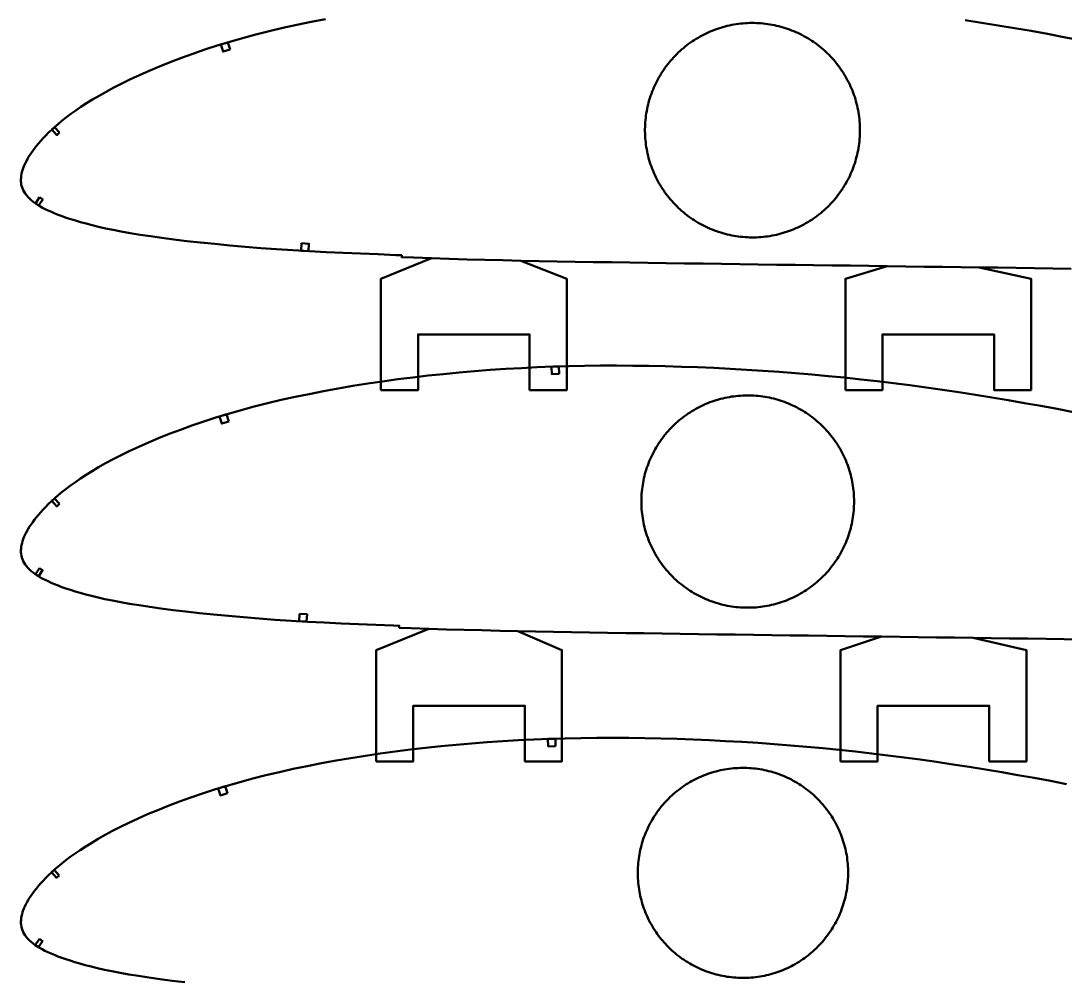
# Model space of a CAD drawing. Header units: metres. Extents: x -32 to 1074, y -15727 to -24.
# Drawn here: x -2 to 560, y -2958 to -2441 of the extents above; entities that cross this region are included whole.
import ezdxf

# ---------------------------------------------------------------- set-up
doc = ezdxf.new("R2010")
doc.units = ezdxf.units.M
doc.layers.add('Layer', color=7, linetype='Continuous', lineweight=50)

msp = doc.modelspace()

# ---------------------------------------------------------------- linework, layer by layer
at = {"layer": 'Layer', "color": 1}
for p, q in [((242.17, -2569.66), (242.17, -2570.16)), ((492.17, -2573.62), (492.17, -2574.12)), ((239.61, -2769.18), (239.61, -2769.68)), ((489.61, -2773.14), (489.61, -2773.64))]:
    msp.add_line(p, q, dxfattribs=at)
at = {"layer": 'Layer'}
for points in [[(162.34, -2440.18), (154.53, -2441.7), (146.86, -2443.28), (139.34, -2444.93), (131.98, -2446.67), (124.76, -2448.49), (117.69, -2450.4), (110.76, -2452.39), (103.99, -2454.46), (97.38, -2456.6), (90.95, -2458.8), (84.73, -2461.06), (78.71, -2463.35), (72.93, -2465.67), (67.41, -2467.99), (62.18, -2470.3), (57.25, -2472.58), (52.61, -2474.84), (48.27, -2477.08), (44.21, -2479.27), (40.43, -2481.42), (36.91, -2483.51), (33.64, -2485.53), (30.61, -2487.5), (27.82, -2489.4), (25.23, -2491.25), (22.84, -2493.06), (20.62, -2494.81), (18.57, -2496.52), (16.66, -2498.17), (14.9, -2499.76), (13.26, -2501.32), (11.74, -2502.82), (10.34, -2504.29), (9.03, -2505.72), (7.83, -2507.12), (6.71, -2508.48), (5.68, -2509.8), (4.73, -2511.09), (3.84, -2512.37), (3.02, -2513.6), (2.28, -2514.79), (1.61, -2515.95), (1.01, -2517.13), (0.46, -2518.28), (-0.04, -2519.37), (-0.45, -2520.42), (-0.8, -2521.49), (-1.09, -2522.56), (-1.32, -2523.59), (-1.5, -2524.59), (-1.62, -2525.59), (-1.69, -2526.52), (-1.69, -2527.47), (-1.61, -2528.42), (-1.45, -2529.38), (-1.2, -2530.35), (-0.87, -2531.31), (-0.45, -2532.27), (0.05, -2533.21), (0.64, -2534.14), (1.33, -2535.05), (2.1, -2535.95), (2.96, -2536.84), (3.9, -2537.7), (4.92, -2538.55), (6.03, -2539.37), (7.23, -2540.18), (8.52, -2540.96), (9.92, -2541.73), (11.41, -2542.5), (13.01, -2543.26), (14.72, -2544.02), (16.53, -2544.79), (18.47, -2545.56), (20.54, -2546.35), (22.75, -2547.13), (25.12, -2547.91), (27.68, -2548.7), (30.44, -2549.5), (33.42, -2550.32), (36.64, -2551.15), (40.11, -2552), (43.87, -2552.86), (47.95, -2553.72), (52.38, -2554.57), (57.21, -2555.42), (62.45, -2556.28), (68.13, -2557.15), (74.22, -2558.01), (80.74, -2558.87), (87.67, -2559.69), (95.01, -2560.49), (102.73, -2561.27), (110.75, -2562.03), (119.01, -2562.77), (127.42, -2563.46), (135.98, -2564.09), (144.7, -2564.65), (153.61, -2565.15), (162.68, -2565.62), (171.88, -2566.06), (181.2, -2566.47), (190.64, -2566.85), (200.18, -2567.22), (203.38, -2567.34), (203.34, -2568.39), (209.72, -2568.63), (219.3, -2568.97), (228.88, -2569.28), (238.49, -2569.56), (248.14, -2569.82), (257.84, -2570.06), (267.55, -2570.29), (277.26, -2570.51), (286.95, -2570.7), (296.67, -2570.87), (306.43, -2571.02), (316.23, -2571.15), (326.06, -2571.3), (335.91, -2571.45), (345.77, -2571.6), (355.65, -2571.73), (365.56, -2571.86), (375.48, -2572), (385.39, -2572.14), (395.31, -2572.28), (405.23, -2572.43), (415.14, -2572.57), (425.05, -2572.7), (434.97, -2572.83), (444.89, -2572.96), (454.81, -2573.1), (464.73, -2573.24), (474.65, -2573.38), (484.56, -2573.52), (494.48, -2573.65), (504.39, -2573.77), (514.29, -2573.9), (524.19, -2574.03), (534.07, -2574.18), (543.95, -2574.33), (553.83, -2574.49), (563.7, -2574.66)], [(162.34, -2440.18), (154.53, -2441.7), (146.86, -2443.28), (139.34, -2444.93), (131.98, -2446.67), (124.76, -2448.49), (117.69, -2450.4), (110.76, -2452.39), (103.99, -2454.46), (97.38, -2456.6), (90.95, -2458.8), (84.73, -2461.06), (78.71, -2463.35), (72.93, -2465.67), (67.41, -2467.99), (62.18, -2470.3), (57.25, -2472.58), (52.61, -2474.84), (48.27, -2477.08), (44.21, -2479.27), (40.43, -2481.42), (36.91, -2483.51), (33.64, -2485.53), (30.61, -2487.5), (27.82, -2489.4), (25.23, -2491.25), (22.84, -2493.06), (20.62, -2494.81), (18.57, -2496.52), (16.66, -2498.17), (14.9, -2499.76), (13.26, -2501.32), (11.74, -2502.82), (10.34, -2504.29), (9.03, -2505.72), (7.83, -2507.12), (6.71, -2508.48), (5.68, -2509.8), (4.73, -2511.09), (3.84, -2512.37), (3.02, -2513.6), (2.28, -2514.79), (1.61, -2515.95), (1.01, -2517.13), (0.46, -2518.28), (-0.04, -2519.37), (-0.45, -2520.42), (-0.8, -2521.49), (-1.09, -2522.56), (-1.32, -2523.59), (-1.5, -2524.59), (-1.62, -2525.59), (-1.69, -2526.52), (-1.69, -2527.47), (-1.61, -2528.42), (-1.45, -2529.38), (-1.2, -2530.35), (-0.87, -2531.31), (-0.45, -2532.27), (0.05, -2533.21), (0.64, -2534.14), (1.33, -2535.05), (2.1, -2535.95), (2.96, -2536.84), (3.9, -2537.7), (4.92, -2538.55), (6.03, -2539.37), (7.23, -2540.18), (8.52, -2540.96), (9.92, -2541.73), (11.41, -2542.5), (13.01, -2543.26), (14.72, -2544.02), (16.53, -2544.79), (18.47, -2545.56), (20.54, -2546.35), (22.75, -2547.13), (25.12, -2547.91), (27.68, -2548.7), (30.44, -2549.5), (33.42, -2550.32), (36.64, -2551.15), (40.11, -2552), (43.87, -2552.86), (47.95, -2553.72), (52.38, -2554.57), (57.21, -2555.42), (62.45, -2556.28), (68.13, -2557.15), (74.22, -2558.01), (80.74, -2558.87), (87.67, -2559.69), (95.01, -2560.49), (102.73, -2561.27), (110.75, -2562.03), (119.01, -2562.77), (127.42, -2563.46), (135.98, -2564.09), (144.7, -2564.65), (153.61, -2565.15), (162.68, -2565.62), (171.88, -2566.06), (181.2, -2566.47), (190.64, -2566.85), (200.18, -2567.22), (203.38, -2567.34), (203.34, -2568.39), (209.72, -2568.63), (219.3, -2568.97), (228.88, -2569.28), (238.49, -2569.56), (248.14, -2569.82), (257.84, -2570.06), (267.55, -2570.29), (277.26, -2570.51), (286.95, -2570.7), (296.67, -2570.87), (306.43, -2571.02), (316.23, -2571.15), (326.06, -2571.3), (335.91, -2571.45), (345.77, -2571.6), (355.65, -2571.73), (365.56, -2571.86), (375.48, -2572), (385.39, -2572.14), (395.31, -2572.28), (405.23, -2572.43), (415.14, -2572.57), (425.05, -2572.7), (434.97, -2572.83), (444.89, -2572.96), (454.81, -2573.1), (464.73, -2573.24), (474.65, -2573.38), (484.56, -2573.52), (494.48, -2573.65), (504.39, -2573.77), (514.29, -2573.9), (524.19, -2574.03), (534.07, -2574.18), (543.95, -2574.33), (553.83, -2574.49), (563.7, -2574.66)], [(568.67, -2451.5), (559.87, -2449.81), (551.04, -2448.16), (542.19, -2446.57), (533.31, -2445.03), (524.43, -2443.55), (515.55, -2442.12), (506.67, -2440.74)], [(568.67, -2451.5), (559.87, -2449.81), (551.04, -2448.16), (542.19, -2446.57), (533.31, -2445.03), (524.43, -2443.55), (515.55, -2442.12), (506.67, -2440.74)], [(110.95, -2456.51), (107.13, -2457.68), (105.96, -2453.86), (109.79, -2452.69), (110.95, -2456.51)], [(19.17, -2501.29), (17.69, -2502.63), (15, -2499.67), (16.48, -2498.33), (19.17, -2501.29)], [(8.38, -2536.13), (10.04, -2537.25), (7.82, -2540.57), (6.16, -2539.46), (8.38, -2536.13)], [(149.37, -2560.9), (153.36, -2561.13), (153.14, -2565.12), (149.14, -2564.9), (149.37, -2560.9)], [(564.95, -2651.83), (556.21, -2650.14), (547.44, -2648.51), (538.64, -2646.93), (529.82, -2645.4), (521, -2643.93), (512.18, -2642.51), (503.35, -2641.14), (494.53, -2639.83), (485.72, -2638.59), (476.92, -2637.4), (468.11, -2636.28), (459.32, -2635.22), (450.52, -2634.22), (441.73, -2633.28), (432.95, -2632.4), (424.16, -2631.59), (415.38, -2630.84), (406.59, -2630.16), (397.8, -2629.54), (389.01, -2628.99), (380.21, -2628.49), (371.43, -2628.05), (362.65, -2627.68), (353.89, -2627.38), (345.14, -2627.14), (336.4, -2626.97), (327.69, -2626.85), (319.01, -2626.8), (310.39, -2626.82), (301.82, -2626.91), (293.3, -2627.08), (284.81, -2627.34), (276.33, -2627.68), (267.86, -2628.1), (259.41, -2628.59), (250.98, -2629.15), (242.57, -2629.8), (234.21, -2630.52), (225.88, -2631.31), (217.6, -2632.19), (209.37, -2633.14), (201.19, -2634.17), (193.08, -2635.28), (185.04, -2636.48), (177.06, -2637.76), (169.15, -2639.13), (161.28, -2640.58), (153.52, -2642.09), (145.9, -2643.66), (138.43, -2645.3), (131.12, -2647.03), (123.95, -2648.84), (116.92, -2650.73), (110.04, -2652.71), (103.31, -2654.77), (96.74, -2656.89), (90.36, -2659.08), (84.18, -2661.32), (78.2, -2663.6), (72.46, -2665.91), (66.97, -2668.21), (61.78, -2670.5), (56.88, -2672.77), (52.27, -2675.02), (47.96, -2677.24), (43.93, -2679.42), (40.17, -2681.55), (36.67, -2683.62), (33.42, -2685.64), (30.42, -2687.59), (27.64, -2689.48), (25.07, -2691.32), (22.7, -2693.11), (20.5, -2694.85), (18.45, -2696.55), (16.56, -2698.18), (14.8, -2699.77), (13.18, -2701.31), (11.67, -2702.81), (10.28, -2704.27), (8.98, -2705.69), (7.78, -2707.08), (6.67, -2708.43), (5.65, -2709.74), (4.7, -2711.02), (3.83, -2712.29), (3.01, -2713.52), (2.27, -2714.69), (1.61, -2715.85), (1.01, -2717.02), (0.46, -2718.16), (-0.03, -2719.24), (-0.44, -2720.29), (-0.78, -2721.36), (-1.07, -2722.41), (-1.3, -2723.43), (-1.48, -2724.43), (-1.6, -2725.42), (-1.66, -2726.35), (-1.67, -2727.29), (-1.59, -2728.23), (-1.43, -2729.19), (-1.18, -2730.15), (-0.85, -2731.1), (-0.44, -2732.05), (0.05, -2732.99), (0.64, -2733.91), (1.32, -2734.82), (2.09, -2735.71), (2.95, -2736.59), (3.88, -2737.45), (4.9, -2738.29), (6, -2739.11), (7.19, -2739.91), (8.47, -2740.69), (9.86, -2741.45), (11.34, -2742.21), (12.93, -2742.96), (14.62, -2743.72), (16.43, -2744.49), (18.36, -2745.26), (20.41, -2746.03), (22.6, -2746.81), (24.96, -2747.59), (27.5, -2748.37), (30.25, -2749.17), (33.2, -2749.98), (36.4, -2750.81), (39.85, -2751.65), (43.59, -2752.5), (47.64, -2753.36), (52.04, -2754.2), (56.84, -2755.05), (62.05, -2755.9), (67.68, -2756.76), (73.74, -2757.63), (80.21, -2758.47), (87.1, -2759.29), (94.39, -2760.09), (102.06, -2760.86), (110.03, -2761.62), (118.23, -2762.35), (126.59, -2763.03), (135.09, -2763.66), (143.75, -2764.21), (152.6, -2764.71), (161.62, -2765.18), (170.76, -2765.62), (180.02, -2766.03), (189.4, -2766.4), (198.87, -2766.77), (202.05, -2766.89), (202.01, -2767.94), (208.34, -2768.18), (217.87, -2768.52), (227.38, -2768.83), (236.93, -2769.11), (246.52, -2769.36), (256.15, -2769.6), (265.8, -2769.83), (275.44, -2770.05), (285.07, -2770.24), (294.72, -2770.4), (304.42, -2770.55), (314.16, -2770.69), (323.93, -2770.83), (333.71, -2770.98), (343.51, -2771.13), (353.33, -2771.26), (363.17, -2771.39), (373.02, -2771.52), (382.87, -2771.66), (392.73, -2771.8), (402.58, -2771.95), (412.43, -2772.09), (422.27, -2772.22), (432.13, -2772.35), (441.98, -2772.48), (451.83, -2772.62), (461.69, -2772.76), (471.54, -2772.9), (481.39, -2773.03), (491.24, -2773.16), (501.09, -2773.29), (510.93, -2773.41), (520.76, -2773.55), (530.58, -2773.69), (540.39, -2773.84), (550.21, -2774), (560.01, -2774.16), (569.8, -2774.34)], [(564.95, -2651.83), (556.21, -2650.14), (547.44, -2648.51), (538.64, -2646.93), (529.82, -2645.4), (521, -2643.93), (512.18, -2642.51), (503.35, -2641.14), (494.53, -2639.83), (485.72, -2638.59), (476.92, -2637.4), (468.11, -2636.28), (459.32, -2635.22), (450.52, -2634.22), (441.73, -2633.28), (432.95, -2632.4), (424.16, -2631.59), (415.38, -2630.84), (406.59, -2630.16), (397.8, -2629.54), (389.01, -2628.99), (380.21, -2628.49), (371.43, -2628.05), (362.65, -2627.68), (353.89, -2627.38), (345.14, -2627.14), (336.4, -2626.97), (327.69, -2626.85), (319.01, -2626.8), (310.39, -2626.82), (301.82, -2626.91), (293.3, -2627.08), (284.81, -2627.34), (276.33, -2627.68), (267.86, -2628.1), (259.41, -2628.59), (250.98, -2629.15), (242.57, -2629.8), (234.21, -2630.52), (225.88, -2631.31), (217.6, -2632.19), (209.37, -2633.14), (201.19, -2634.17), (193.08, -2635.28), (185.04, -2636.48), (177.06, -2637.76), (169.15, -2639.13), (161.28, -2640.58), (153.52, -2642.09), (145.9, -2643.66), (138.43, -2645.3), (131.12, -2647.03), (123.95, -2648.84), (116.92, -2650.73), (110.04, -2652.71), (103.31, -2654.77), (96.74, -2656.89), (90.36, -2659.08), (84.18, -2661.32), (78.2, -2663.6), (72.46, -2665.91), (66.97, -2668.21), (61.78, -2670.5), (56.88, -2672.77), (52.27, -2675.02), (47.96, -2677.24), (43.93, -2679.42), (40.17, -2681.55), (36.67, -2683.62), (33.42, -2685.64), (30.42, -2687.59), (27.64, -2689.48), (25.07, -2691.32), (22.7, -2693.11), (20.5, -2694.85), (18.45, -2696.55), (16.56, -2698.18), (14.8, -2699.77), (13.18, -2701.31), (11.67, -2702.81), (10.28, -2704.27), (8.98, -2705.69), (7.78, -2707.08), (6.67, -2708.43), (5.65, -2709.74), (4.7, -2711.02), (3.83, -2712.29), (3.01, -2713.52), (2.27, -2714.69), (1.61, -2715.85), (1.01, -2717.02), (0.46, -2718.16), (-0.03, -2719.24), (-0.44, -2720.29), (-0.78, -2721.36), (-1.07, -2722.41), (-1.3, -2723.43), (-1.48, -2724.43), (-1.6, -2725.42), (-1.66, -2726.35), (-1.67, -2727.29), (-1.59, -2728.23), (-1.43, -2729.19), (-1.18, -2730.15), (-0.85, -2731.1), (-0.44, -2732.05), (0.05, -2732.99), (0.64, -2733.91), (1.32, -2734.82), (2.09, -2735.71), (2.95, -2736.59), (3.88, -2737.45), (4.9, -2738.29), (6, -2739.11), (7.19, -2739.91), (8.47, -2740.69), (9.86, -2741.45), (11.34, -2742.21), (12.93, -2742.96), (14.62, -2743.72), (16.43, -2744.49), (18.36, -2745.26), (20.41, -2746.03), (22.6, -2746.81), (24.96, -2747.59), (27.5, -2748.37), (30.25, -2749.17), (33.2, -2749.98), (36.4, -2750.81), (39.85, -2751.65), (43.59, -2752.5), (47.64, -2753.36), (52.04, -2754.2), (56.84, -2755.05), (62.05, -2755.9), (67.68, -2756.76), (73.74, -2757.63), (80.21, -2758.47), (87.1, -2759.29), (94.39, -2760.09), (102.06, -2760.86), (110.03, -2761.62), (118.23, -2762.35), (126.59, -2763.03), (135.09, -2763.66), (143.75, -2764.21), (152.6, -2764.71), (161.62, -2765.18), (170.76, -2765.62), (180.02, -2766.03), (189.4, -2766.4), (198.87, -2766.77), (202.05, -2766.89), (202.01, -2767.94), (208.34, -2768.18), (217.87, -2768.52), (227.38, -2768.83), (236.93, -2769.11), (246.52, -2769.36), (256.15, -2769.6), (265.8, -2769.83), (275.44, -2770.05), (285.07, -2770.24), (294.72, -2770.4), (304.42, -2770.55), (314.16, -2770.69), (323.93, -2770.83), (333.71, -2770.98), (343.51, -2771.13), (353.33, -2771.26), (363.17, -2771.39), (373.02, -2771.52), (382.87, -2771.66), (392.73, -2771.8), (402.58, -2771.95), (412.43, -2772.09), (422.27, -2772.22), (432.13, -2772.35), (441.98, -2772.48), (451.83, -2772.62), (461.69, -2772.76), (471.54, -2772.9), (481.39, -2773.03), (491.24, -2773.16), (501.09, -2773.29), (510.93, -2773.41), (520.76, -2773.55), (530.58, -2773.69), (540.39, -2773.84), (550.21, -2774), (560.01, -2774.16), (569.8, -2774.34)], [(288.07, -2631.24), (284.07, -2631.37), (283.95, -2627.37), (287.95, -2627.25), (288.07, -2631.24)], [(110.25, -2656.83), (106.43, -2658), (105.26, -2654.17), (109.08, -2653), (110.25, -2656.83)], [(19.07, -2701.31), (17.59, -2702.65), (14.91, -2699.68), (16.39, -2698.34), (19.07, -2701.31)], [(8.34, -2735.86), (10, -2736.98), (7.78, -2740.3), (6.12, -2739.19), (8.34, -2735.86)], [(148.38, -2760.47), (152.38, -2760.69), (152.15, -2764.69), (148.16, -2764.46), (148.38, -2760.47)], [(561.23, -2852.16), (552.54, -2850.48), (543.83, -2848.86), (535.09, -2847.29), (526.33, -2845.77), (517.57, -2844.31), (508.8, -2842.89), (500.04, -2841.54), (491.27, -2840.24), (482.52, -2839), (473.77, -2837.82), (465.03, -2836.71), (456.29, -2835.65), (447.56, -2834.66), (438.82, -2833.73), (430.09, -2832.86), (421.37, -2832.05), (412.64, -2831.31), (403.92, -2830.63), (395.18, -2830.02), (386.44, -2829.46), (377.71, -2828.97), (368.98, -2828.54), (360.26, -2828.17), (351.56, -2827.87), (342.86, -2827.63), (334.18, -2827.46), (325.53, -2827.34), (316.91, -2827.3), (308.34, -2827.31), (299.83, -2827.4), (291.37, -2827.57), (282.94, -2827.83), (274.51, -2828.17), (266.09, -2828.58), (257.7, -2829.07), (249.33, -2829.63), (240.98, -2830.27), (232.66, -2830.99), (224.39, -2831.78), (216.16, -2832.64), (207.99, -2833.59), (199.87, -2834.62), (191.81, -2835.72), (183.82, -2836.9), (175.9, -2838.18), (168.03, -2839.54), (160.22, -2840.98), (152.51, -2842.48), (144.94, -2844.04), (137.52, -2845.67), (130.26, -2847.38), (123.14, -2849.18), (116.16, -2851.07), (109.32, -2853.03), (102.63, -2855.08), (96.11, -2857.19), (89.77, -2859.36), (83.62, -2861.58), (77.69, -2863.85), (71.98, -2866.14), (66.54, -2868.43), (61.38, -2870.7), (56.51, -2872.96), (51.93, -2875.19), (47.65, -2877.4), (43.64, -2879.56), (39.91, -2881.68), (36.43, -2883.74), (33.21, -2885.74), (30.22, -2887.68), (27.46, -2889.56), (24.91, -2891.38), (22.55, -2893.16), (20.37, -2894.9), (18.34, -2896.58), (16.46, -2898.2), (14.71, -2899.78), (13.1, -2901.31), (11.6, -2902.8), (10.22, -2904.25), (8.93, -2905.66), (7.74, -2907.04), (6.64, -2908.38), (5.62, -2909.68), (4.68, -2910.96), (3.81, -2912.22), (3, -2913.44), (2.26, -2914.6), (1.61, -2915.75), (1.01, -2916.91), (0.47, -2918.05), (-0.02, -2919.12), (-0.43, -2920.16), (-0.77, -2921.22), (-1.05, -2922.27), (-1.29, -2923.28), (-1.46, -2924.27), (-1.58, -2925.26), (-1.64, -2926.18), (-1.65, -2927.11), (-1.57, -2928.04), (-1.41, -2928.99), (-1.16, -2929.94), (-0.84, -2930.89), (-0.43, -2931.84), (0.06, -2932.76), (0.65, -2933.68), (1.32, -2934.58), (2.09, -2935.47), (2.93, -2936.34), (3.86, -2937.19), (4.87, -2938.03), (5.96, -2938.84), (7.14, -2939.63), (8.42, -2940.41), (9.8, -2941.17), (11.27, -2941.92), (12.85, -2942.67), (14.53, -2943.43), (16.33, -2944.18), (18.24, -2944.95), (20.28, -2945.72), (22.46, -2946.5), (24.8, -2947.27), (27.33, -2948.05), (30.05, -2948.83), (32.99, -2949.64), (36.16, -2950.46), (39.59, -2951.3), (43.3, -2952.15), (47.33, -2953), (51.7, -2953.84), (56.46, -2954.68), (61.64, -2955.52), (67.24, -2956.38), (73.25, -2957.24), (79.68, -2958.08), (86.52, -2958.89)], [(561.23, -2852.16), (552.54, -2850.48), (543.83, -2848.86), (535.09, -2847.29), (526.33, -2845.77), (517.57, -2844.31), (508.8, -2842.89), (500.04, -2841.54), (491.27, -2840.24), (482.52, -2839), (473.77, -2837.82), (465.03, -2836.71), (456.29, -2835.65), (447.56, -2834.66), (438.82, -2833.73), (430.09, -2832.86), (421.37, -2832.05), (412.64, -2831.31), (403.92, -2830.63), (395.18, -2830.02), (386.44, -2829.46), (377.71, -2828.97), (368.98, -2828.54), (360.26, -2828.17), (351.56, -2827.87), (342.86, -2827.63), (334.18, -2827.46), (325.53, -2827.34), (316.91, -2827.3), (308.34, -2827.31), (299.83, -2827.4), (291.37, -2827.57), (282.94, -2827.83), (274.51, -2828.17), (266.09, -2828.58), (257.7, -2829.07), (249.33, -2829.63), (240.98, -2830.27), (232.66, -2830.99), (224.39, -2831.78), (216.16, -2832.64), (207.99, -2833.59), (199.87, -2834.62), (191.81, -2835.72), (183.82, -2836.9), (175.9, -2838.18), (168.03, -2839.54), (160.22, -2840.98), (152.51, -2842.48), (144.94, -2844.04), (137.52, -2845.67), (130.26, -2847.38), (123.14, -2849.18), (116.16, -2851.07), (109.32, -2853.03), (102.63, -2855.08), (96.11, -2857.19), (89.77, -2859.36), (83.62, -2861.58), (77.69, -2863.85), (71.98, -2866.14), (66.54, -2868.43), (61.38, -2870.7), (56.51, -2872.96), (51.93, -2875.19), (47.65, -2877.4), (43.64, -2879.56), (39.91, -2881.68), (36.43, -2883.74), (33.21, -2885.74), (30.22, -2887.68), (27.46, -2889.56), (24.91, -2891.38), (22.55, -2893.16), (20.37, -2894.9), (18.34, -2896.58), (16.46, -2898.2), (14.71, -2899.78), (13.1, -2901.31), (11.6, -2902.8), (10.22, -2904.25), (8.93, -2905.66), (7.74, -2907.04), (6.64, -2908.38), (5.62, -2909.68), (4.68, -2910.96), (3.81, -2912.22), (3, -2913.44), (2.26, -2914.6), (1.61, -2915.75), (1.01, -2916.91), (0.47, -2918.05), (-0.02, -2919.12), (-0.43, -2920.16), (-0.77, -2921.22), (-1.05, -2922.27), (-1.29, -2923.28), (-1.46, -2924.27), (-1.58, -2925.26), (-1.64, -2926.18), (-1.65, -2927.11), (-1.57, -2928.04), (-1.41, -2928.99), (-1.16, -2929.94), (-0.84, -2930.89), (-0.43, -2931.84), (0.06, -2932.76), (0.65, -2933.68), (1.32, -2934.58), (2.09, -2935.47), (2.93, -2936.34), (3.86, -2937.19), (4.87, -2938.03), (5.96, -2938.84), (7.14, -2939.63), (8.42, -2940.41), (9.8, -2941.17), (11.27, -2941.92), (12.85, -2942.67), (14.53, -2943.43), (16.33, -2944.18), (18.24, -2944.95), (20.28, -2945.72), (22.46, -2946.5), (24.8, -2947.27), (27.33, -2948.05), (30.05, -2948.83), (32.99, -2949.64), (36.16, -2950.46), (39.59, -2951.3), (43.3, -2952.15), (47.33, -2953), (51.7, -2953.84), (56.46, -2954.68), (61.64, -2955.52), (67.24, -2956.38), (73.25, -2957.24), (79.68, -2958.08), (86.52, -2958.89)], [(286.19, -2831.73), (282.19, -2831.85), (282.07, -2827.86), (286.06, -2827.73), (286.19, -2831.73)], [(109.55, -2857.15), (105.72, -2858.31), (104.55, -2854.49), (108.38, -2853.32), (109.55, -2857.15)], [(18.98, -2901.32), (17.49, -2902.66), (14.81, -2899.7), (16.29, -2898.35), (18.98, -2901.32)], [(8.3, -2935.59), (9.96, -2936.71), (7.74, -2940.03), (6.08, -2938.92), (8.3, -2935.59)]]:
    msp.add_lwpolyline(points, dxfattribs=at)
for points in [[(450.04, -2500), (450.03, -2498.79), (449.99, -2497.57), (449.93, -2496.36), (449.84, -2495.15), (449.72, -2493.94), (449.58, -2492.74), (449.42, -2491.53), (449.23, -2490.34), (449.01, -2489.14), (448.77, -2487.95), (448.5, -2486.77), (448.21, -2485.59), (447.9, -2484.42), (447.56, -2483.25), (447.19, -2482.1), (446.8, -2480.95), (446.39, -2479.8), (445.95, -2478.67), (445.49, -2477.55), (445.01, -2476.44), (444.5, -2475.33), (443.97, -2474.24), (443.41, -2473.16), (442.84, -2472.09), (442.24, -2471.03), (441.62, -2469.99), (440.97, -2468.96), (440.31, -2467.94), (439.63, -2466.94), (438.92, -2465.95), (438.19, -2464.98), (437.44, -2464.02), (436.68, -2463.08), (435.89, -2462.16), (435.08, -2461.25), (434.26, -2460.36), (433.41, -2459.48), (432.55, -2458.63), (431.67, -2457.79), (430.77, -2456.97), (429.86, -2456.17), (428.93, -2455.39), (427.98, -2454.63), (427.02, -2453.89), (426.04, -2453.17), (425.05, -2452.47), (424.04, -2451.79), (423.02, -2451.13), (421.98, -2450.5), (420.93, -2449.88), (419.87, -2449.29), (418.8, -2448.72), (417.71, -2448.17), (416.61, -2447.65), (415.51, -2447.15), (414.39, -2446.67), (413.26, -2446.22), (412.12, -2445.79), (410.98, -2445.38), (409.82, -2445), (408.66, -2444.64), (407.49, -2444.31), (406.32, -2444), (405.13, -2443.71), (403.95, -2443.45), (402.75, -2443.22), (401.55, -2443.01), (400.35, -2442.83), (399.15, -2442.67), (397.94, -2442.53), (396.73, -2442.42), (395.51, -2442.34), (394.3, -2442.28), (393.08, -2442.25), (391.87, -2442.25), (390.65, -2442.26), (389.44, -2442.31), (388.22, -2442.38), (387.01, -2442.48), (385.8, -2442.6), (384.59, -2442.74), (383.39, -2442.91), (382.19, -2443.11), (380.99, -2443.33), (379.8, -2443.58), (378.62, -2443.85), (377.44, -2444.15), (376.26, -2444.47), (375.1, -2444.82), (373.94, -2445.19), (372.79, -2445.58), (371.65, -2446), (370.52, -2446.44), (369.39, -2446.91), (368.28, -2447.4), (367.18, -2447.91), (366.09, -2448.44), (365.01, -2449), (363.94, -2449.58), (362.88, -2450.19), (361.84, -2450.81), (360.81, -2451.46), (359.8, -2452.13), (358.8, -2452.82), (357.81, -2453.53), (356.84, -2454.26), (355.89, -2455.01), (354.95, -2455.78), (354.02, -2456.57), (353.12, -2457.38), (352.23, -2458.21), (351.36, -2459.05), (350.5, -2459.92), (349.67, -2460.8), (348.85, -2461.7), (348.06, -2462.62), (347.28, -2463.55), (346.52, -2464.5), (345.78, -2465.47), (345.07, -2466.45), (344.37, -2467.44), (343.7, -2468.45), (343.04, -2469.47), (342.41, -2470.51), (341.8, -2471.56), (341.21, -2472.62), (340.65, -2473.7), (340.11, -2474.78), (339.59, -2475.88), (339.09, -2476.99), (338.62, -2478.11), (338.17, -2479.24), (337.74, -2480.37), (337.34, -2481.52), (336.97, -2482.67), (336.61, -2483.83), (336.28, -2485), (335.98, -2486.18), (335.7, -2487.36), (335.45, -2488.55), (335.22, -2489.74), (335.02, -2490.94), (334.84, -2492.14), (334.69, -2493.34), (334.56, -2494.55), (334.46, -2495.76), (334.38, -2496.97), (334.33, -2498.18), (334.3, -2499.39), (334.3, -2500.61), (334.33, -2501.82), (334.38, -2503.03), (334.46, -2504.24), (334.56, -2505.45), (334.69, -2506.66), (334.84, -2507.86), (335.02, -2509.06), (335.22, -2510.26), (335.45, -2511.45), (335.7, -2512.64), (335.98, -2513.82), (336.28, -2515), (336.61, -2516.17), (336.97, -2517.33), (337.34, -2518.48), (337.74, -2519.63), (338.17, -2520.76), (338.62, -2521.89), (339.09, -2523.01), (339.59, -2524.12), (340.11, -2525.22), (340.65, -2526.3), (341.21, -2527.38), (341.8, -2528.44), (342.41, -2529.49), (343.04, -2530.53), (343.7, -2531.55), (344.37, -2532.56), (345.07, -2533.55), (345.78, -2534.53), (346.52, -2535.5), (347.28, -2536.45), (348.06, -2537.38), (348.85, -2538.3), (349.67, -2539.2), (350.5, -2540.08), (351.36, -2540.95), (352.23, -2541.79), (353.12, -2542.62), (354.02, -2543.43), (354.95, -2544.22), (355.89, -2544.99), (356.84, -2545.74), (357.81, -2546.47), (358.8, -2547.18), (359.8, -2547.87), (360.81, -2548.54), (361.84, -2549.19), (362.88, -2549.81), (363.94, -2550.42), (365.01, -2551), (366.09, -2551.56), (367.18, -2552.09), (368.28, -2552.6), (369.39, -2553.09), (370.52, -2553.56), (371.65, -2554), (372.79, -2554.42), (373.94, -2554.81), (375.1, -2555.18), (376.26, -2555.53), (377.44, -2555.85), (378.62, -2556.15), (379.8, -2556.42), (380.99, -2556.67), (382.19, -2556.89), (383.39, -2557.09), (384.59, -2557.26), (385.8, -2557.4), (387.01, -2557.52), (388.22, -2557.62), (389.44, -2557.69), (390.65, -2557.74), (391.87, -2557.75), (393.08, -2557.75), (394.3, -2557.72), (395.51, -2557.66), (396.73, -2557.58), (397.94, -2557.47), (399.15, -2557.33), (400.35, -2557.17), (401.55, -2556.99), (402.75, -2556.78), (403.95, -2556.55), (405.13, -2556.29), (406.32, -2556), (407.49, -2555.69), (408.66, -2555.36), (409.82, -2555), (410.98, -2554.62), (412.12, -2554.21), (413.26, -2553.78), (414.39, -2553.33), (415.51, -2552.85), (416.61, -2552.35), (417.71, -2551.83), (418.8, -2551.28), (419.87, -2550.71), (420.93, -2550.12), (421.98, -2549.5), (423.02, -2548.87), (424.04, -2548.21), (425.05, -2547.53), (426.04, -2546.83), (427.02, -2546.11), (427.98, -2545.37), (428.93, -2544.61), (429.86, -2543.83), (430.77, -2543.03), (431.67, -2542.21), (432.55, -2541.37), (433.41, -2540.52), (434.26, -2539.64), (435.08, -2538.75), (435.89, -2537.84), (436.68, -2536.92), (437.44, -2535.98), (438.19, -2535.02), (438.92, -2534.05), (439.63, -2533.06), (440.31, -2532.06), (440.97, -2531.04), (441.62, -2530.01), (442.24, -2528.97), (442.84, -2527.91), (443.41, -2526.84), (443.97, -2525.76), (444.5, -2524.67), (445.01, -2523.56), (445.49, -2522.45), (445.95, -2521.33), (446.39, -2520.2), (446.8, -2519.05), (447.19, -2517.9), (447.56, -2516.75), (447.9, -2515.58), (448.21, -2514.41), (448.5, -2513.23), (448.77, -2512.05), (449.01, -2510.86), (449.23, -2509.66), (449.42, -2508.47), (449.58, -2507.26), (449.72, -2506.06), (449.84, -2504.85), (449.93, -2503.64), (449.99, -2502.43), (450.03, -2501.21), (450.04, -2500)], [(446.86, -2700), (446.85, -2698.8), (446.81, -2697.6), (446.75, -2696.4), (446.66, -2695.2), (446.55, -2694.01), (446.41, -2692.81), (446.25, -2691.62), (446.06, -2690.44), (445.84, -2689.25), (445.6, -2688.08), (445.34, -2686.91), (445.05, -2685.74), (444.74, -2684.58), (444.4, -2683.43), (444.04, -2682.28), (443.66, -2681.14), (443.25, -2680.01), (442.82, -2678.89), (442.36, -2677.78), (441.88, -2676.68), (441.38, -2675.59), (440.85, -2674.51), (440.31, -2673.44), (439.74, -2672.38), (439.14, -2671.34), (438.53, -2670.3), (437.89, -2669.28), (437.24, -2668.28), (436.56, -2667.29), (435.86, -2666.31), (435.14, -2665.35), (434.4, -2664.4), (433.64, -2663.47), (432.86, -2662.55), (432.06, -2661.65), (431.25, -2660.77), (430.41, -2659.91), (429.56, -2659.06), (428.69, -2658.23), (427.8, -2657.42), (426.89, -2656.63), (425.97, -2655.85), (425.04, -2655.1), (424.08, -2654.37), (423.12, -2653.65), (422.13, -2652.96), (421.13, -2652.29), (420.12, -2651.64), (419.1, -2651.01), (418.06, -2650.4), (417.01, -2649.82), (415.95, -2649.25), (414.87, -2648.71), (413.79, -2648.19), (412.69, -2647.7), (411.59, -2647.22), (410.47, -2646.78), (409.35, -2646.35), (408.21, -2645.95), (407.07, -2645.57), (405.92, -2645.21), (404.76, -2644.88), (403.6, -2644.58), (402.43, -2644.3), (401.25, -2644.04), (400.07, -2643.81), (398.89, -2643.6), (397.7, -2643.42), (396.51, -2643.26), (395.31, -2643.13), (394.11, -2643.02), (392.91, -2642.94), (391.71, -2642.88), (390.51, -2642.85), (389.3, -2642.85), (388.1, -2642.86), (386.9, -2642.91), (385.7, -2642.98), (384.5, -2643.07), (383.3, -2643.19), (382.11, -2643.34), (380.92, -2643.51), (379.73, -2643.7), (378.55, -2643.92), (377.37, -2644.17), (376.19, -2644.43), (375.03, -2644.73), (373.87, -2645.05), (372.71, -2645.39), (371.57, -2645.75), (370.43, -2646.15), (369.3, -2646.56), (368.18, -2647), (367.07, -2647.46), (365.97, -2647.94), (364.88, -2648.45), (363.8, -2648.98), (362.73, -2649.53), (361.67, -2650.11), (360.63, -2650.7), (359.6, -2651.32), (358.58, -2651.96), (357.58, -2652.62), (356.59, -2653.31), (355.61, -2654.01), (354.65, -2654.73), (353.7, -2655.48), (352.77, -2656.24), (351.86, -2657.02), (350.96, -2657.82), (350.09, -2658.64), (349.22, -2659.48), (348.38, -2660.34), (347.55, -2661.21), (346.75, -2662.1), (345.96, -2663.01), (345.19, -2663.93), (344.44, -2664.87), (343.71, -2665.82), (343, -2666.79), (342.31, -2667.78), (341.64, -2668.78), (341, -2669.79), (340.37, -2670.82), (339.77, -2671.86), (339.19, -2672.91), (338.63, -2673.97), (338.09, -2675.05), (337.58, -2676.13), (337.09, -2677.23), (336.62, -2678.34), (336.17, -2679.45), (335.75, -2680.58), (335.36, -2681.71), (334.98, -2682.85), (334.63, -2684), (334.31, -2685.16), (334.01, -2686.32), (333.73, -2687.49), (333.48, -2688.67), (333.26, -2689.85), (333.06, -2691.03), (332.88, -2692.22), (332.73, -2693.41), (332.6, -2694.6), (332.5, -2695.8), (332.43, -2697), (332.37, -2698.2), (332.35, -2699.4), (332.35, -2700.6), (332.37, -2701.8), (332.43, -2703), (332.5, -2704.2), (332.6, -2705.4), (332.73, -2706.59), (332.88, -2707.78), (333.06, -2708.97), (333.26, -2710.15), (333.48, -2711.33), (333.73, -2712.51), (334.01, -2713.68), (334.31, -2714.84), (334.63, -2716), (334.98, -2717.15), (335.36, -2718.29), (335.75, -2719.42), (336.17, -2720.55), (336.62, -2721.66), (337.09, -2722.77), (337.58, -2723.87), (338.09, -2724.95), (338.63, -2726.03), (339.19, -2727.09), (339.77, -2728.14), (340.37, -2729.18), (341, -2730.21), (341.64, -2731.22), (342.31, -2732.22), (343, -2733.21), (343.71, -2734.18), (344.44, -2735.13), (345.19, -2736.07), (345.96, -2736.99), (346.75, -2737.9), (347.55, -2738.79), (348.38, -2739.66), (349.22, -2740.52), (350.09, -2741.36), (350.96, -2742.18), (351.86, -2742.98), (352.77, -2743.76), (353.7, -2744.52), (354.65, -2745.27), (355.61, -2745.99), (356.59, -2746.69), (357.58, -2747.38), (358.58, -2748.04), (359.6, -2748.68), (360.63, -2749.3), (361.67, -2749.89), (362.73, -2750.47), (363.8, -2751.02), (364.88, -2751.55), (365.97, -2752.06), (367.07, -2752.54), (368.18, -2753), (369.3, -2753.44), (370.43, -2753.85), (371.57, -2754.25), (372.71, -2754.61), (373.87, -2754.95), (375.03, -2755.27), (376.19, -2755.57), (377.37, -2755.83), (378.55, -2756.08), (379.73, -2756.3), (380.92, -2756.49), (382.11, -2756.66), (383.3, -2756.81), (384.5, -2756.93), (385.7, -2757.02), (386.9, -2757.09), (388.1, -2757.14), (389.3, -2757.15), (390.51, -2757.15), (391.71, -2757.12), (392.91, -2757.06), (394.11, -2756.98), (395.31, -2756.87), (396.51, -2756.74), (397.7, -2756.58), (398.89, -2756.4), (400.07, -2756.19), (401.25, -2755.96), (402.43, -2755.7), (403.6, -2755.42), (404.76, -2755.12), (405.92, -2754.79), (407.07, -2754.43), (408.21, -2754.05), (409.35, -2753.65), (410.47, -2753.22), (411.59, -2752.78), (412.69, -2752.3), (413.79, -2751.81), (414.87, -2751.29), (415.95, -2750.75), (417.01, -2750.18), (418.06, -2749.6), (419.1, -2748.99), (420.12, -2748.36), (421.13, -2747.71), (422.13, -2747.04), (423.12, -2746.35), (424.08, -2745.63), (425.04, -2744.9), (425.97, -2744.15), (426.89, -2743.37), (427.8, -2742.58), (428.69, -2741.77), (429.56, -2740.94), (430.41, -2740.09), (431.25, -2739.23), (432.06, -2738.35), (432.86, -2737.45), (433.64, -2736.53), (434.4, -2735.6), (435.14, -2734.65), (435.86, -2733.69), (436.56, -2732.71), (437.24, -2731.72), (437.89, -2730.72), (438.53, -2729.7), (439.14, -2728.66), (439.74, -2727.62), (440.31, -2726.56), (440.85, -2725.49), (441.38, -2724.41), (441.88, -2723.32), (442.36, -2722.22), (442.82, -2721.11), (443.25, -2719.99), (443.66, -2718.86), (444.04, -2717.72), (444.4, -2716.57), (444.74, -2715.42), (445.05, -2714.26), (445.34, -2713.09), (445.6, -2711.92), (445.84, -2710.75), (446.06, -2709.56), (446.25, -2708.38), (446.41, -2707.19), (446.55, -2705.99), (446.66, -2704.8), (446.75, -2703.6), (446.81, -2702.4), (446.85, -2701.2), (446.86, -2700)], [(443.69, -2900), (443.67, -2898.81), (443.64, -2897.62), (443.57, -2896.44), (443.49, -2895.25), (443.37, -2894.07), (443.24, -2892.89), (443.07, -2891.71), (442.89, -2890.54), (442.68, -2889.37), (442.44, -2888.2), (442.18, -2887.04), (441.89, -2885.89), (441.59, -2884.74), (441.25, -2883.6), (440.89, -2882.47), (440.51, -2881.34), (440.11, -2880.22), (439.68, -2879.11), (439.23, -2878.01), (438.76, -2876.92), (438.26, -2875.84), (437.74, -2874.78), (437.2, -2873.72), (436.63, -2872.67), (436.05, -2871.64), (435.44, -2870.61), (434.81, -2869.61), (434.16, -2868.61), (433.49, -2867.63), (432.8, -2866.66), (432.09, -2865.71), (431.35, -2864.77), (430.6, -2863.85), (429.83, -2862.94), (429.04, -2862.05), (428.23, -2861.18), (427.41, -2860.33), (426.56, -2859.49), (425.7, -2858.67), (424.83, -2857.87), (423.93, -2857.08), (423.02, -2856.32), (422.09, -2855.57), (421.15, -2854.85), (420.19, -2854.14), (419.22, -2853.46), (418.23, -2852.79), (417.23, -2852.15), (416.22, -2851.52), (415.19, -2850.92), (414.15, -2850.34), (413.1, -2849.79), (412.04, -2849.25), (410.96, -2848.74), (409.88, -2848.25), (408.79, -2847.78), (407.68, -2847.33), (406.57, -2846.91), (405.45, -2846.51), (404.32, -2846.14), (403.18, -2845.79), (402.04, -2845.46), (400.88, -2845.16), (399.73, -2844.88), (398.56, -2844.63), (397.4, -2844.4), (396.22, -2844.19), (395.05, -2844.01), (393.87, -2843.86), (392.68, -2843.73), (391.5, -2843.62), (390.31, -2843.54), (389.12, -2843.48), (387.93, -2843.45), (386.74, -2843.45), (385.55, -2843.46), (384.36, -2843.51), (383.17, -2843.58), (381.99, -2843.67), (380.8, -2843.79), (379.62, -2843.93), (378.44, -2844.1), (377.27, -2844.29), (376.1, -2844.51), (374.93, -2844.75), (373.77, -2845.02), (372.62, -2845.31), (371.47, -2845.62), (370.33, -2845.96), (369.2, -2846.32), (368.07, -2846.71), (366.95, -2847.12), (365.84, -2847.55), (364.74, -2848.01), (363.66, -2848.49), (362.58, -2848.99), (361.51, -2849.52), (360.45, -2850.06), (359.41, -2850.63), (358.37, -2851.22), (357.35, -2851.83), (356.35, -2852.47), (355.35, -2853.12), (354.37, -2853.8), (353.41, -2854.49), (352.46, -2855.21), (351.52, -2855.94), (350.6, -2856.7), (349.7, -2857.47), (348.81, -2858.26), (347.94, -2859.08), (347.09, -2859.9), (346.25, -2860.75), (345.44, -2861.62), (344.64, -2862.5), (343.86, -2863.39), (343.1, -2864.31), (342.36, -2865.24), (341.64, -2866.18), (340.93, -2867.14), (340.25, -2868.12), (339.59, -2869.11), (338.95, -2870.11), (338.33, -2871.12), (337.74, -2872.15), (337.16, -2873.19), (336.61, -2874.25), (336.08, -2875.31), (335.57, -2876.38), (335.08, -2877.47), (334.62, -2878.56), (334.18, -2879.67), (333.76, -2880.78), (333.37, -2881.9), (333, -2883.03), (332.66, -2884.17), (332.34, -2885.31), (332.04, -2886.47), (331.77, -2887.62), (331.52, -2888.78), (331.29, -2889.95), (331.1, -2891.12), (330.92, -2892.3), (330.77, -2893.48), (330.65, -2894.66), (330.55, -2895.84), (330.47, -2897.03), (330.42, -2898.22), (330.4, -2899.41), (330.4, -2900.59), (330.42, -2901.78), (330.47, -2902.97), (330.55, -2904.16), (330.65, -2905.34), (330.77, -2906.52), (330.92, -2907.7), (331.1, -2908.88), (331.29, -2910.05), (331.52, -2911.22), (331.77, -2912.38), (332.04, -2913.53), (332.34, -2914.69), (332.66, -2915.83), (333, -2916.97), (333.37, -2918.1), (333.76, -2919.22), (334.18, -2920.33), (334.62, -2921.44), (335.08, -2922.53), (335.57, -2923.62), (336.08, -2924.69), (336.61, -2925.75), (337.16, -2926.81), (337.74, -2927.85), (338.33, -2928.88), (338.95, -2929.89), (339.59, -2930.89), (340.25, -2931.88), (340.93, -2932.86), (341.64, -2933.82), (342.36, -2934.76), (343.1, -2935.69), (343.86, -2936.61), (344.64, -2937.5), (345.44, -2938.38), (346.25, -2939.25), (347.09, -2940.1), (347.94, -2940.92), (348.81, -2941.74), (349.7, -2942.53), (350.6, -2943.3), (351.52, -2944.06), (352.46, -2944.79), (353.41, -2945.51), (354.37, -2946.2), (355.35, -2946.88), (356.35, -2947.53), (357.35, -2948.17), (358.37, -2948.78), (359.41, -2949.37), (360.45, -2949.94), (361.51, -2950.48), (362.58, -2951.01), (363.66, -2951.51), (364.74, -2951.99), (365.84, -2952.45), (366.95, -2952.88), (368.07, -2953.29), (369.2, -2953.68), (370.33, -2954.04), (371.47, -2954.38), (372.62, -2954.69), (373.77, -2954.98), (374.93, -2955.25), (376.1, -2955.49), (377.27, -2955.71), (378.44, -2955.9), (379.62, -2956.07), (380.8, -2956.21), (381.99, -2956.33), (383.17, -2956.42), (384.36, -2956.49), (385.55, -2956.54), (386.74, -2956.55), (387.93, -2956.55), (389.12, -2956.52), (390.31, -2956.46), (391.5, -2956.38), (392.68, -2956.27), (393.87, -2956.14), (395.05, -2955.99), (396.22, -2955.81), (397.4, -2955.6), (398.56, -2955.37), (399.73, -2955.12), (400.88, -2954.84), (402.04, -2954.54), (403.18, -2954.21), (404.32, -2953.86), (405.45, -2953.49), (406.57, -2953.09), (407.68, -2952.67), (408.79, -2952.22), (409.88, -2951.75), (410.96, -2951.26), (412.04, -2950.75), (413.1, -2950.21), (414.15, -2949.66), (415.19, -2949.08), (416.22, -2948.48), (417.23, -2947.85), (418.23, -2947.21), (419.22, -2946.54), (420.19, -2945.86), (421.15, -2945.15), (422.09, -2944.43), (423.02, -2943.68), (423.93, -2942.92), (424.83, -2942.13), (425.7, -2941.33), (426.56, -2940.51), (427.41, -2939.67), (428.23, -2938.82), (429.04, -2937.95), (429.83, -2937.06), (430.6, -2936.15), (431.35, -2935.23), (432.09, -2934.29), (432.8, -2933.34), (433.49, -2932.37), (434.16, -2931.39), (434.81, -2930.39), (435.44, -2929.39), (436.05, -2928.36), (436.63, -2927.33), (437.2, -2926.28), (437.74, -2925.22), (438.26, -2924.16), (438.76, -2923.08), (439.23, -2921.99), (439.68, -2920.89), (440.11, -2919.78), (440.51, -2918.66), (440.89, -2917.53), (441.25, -2916.4), (441.59, -2915.26), (441.89, -2914.11), (442.18, -2912.96), (442.44, -2911.8), (442.68, -2910.63), (442.89, -2909.46), (443.07, -2908.29), (443.24, -2907.11), (443.37, -2905.93), (443.49, -2904.75), (443.57, -2903.56), (443.64, -2902.38), (443.67, -2901.19), (443.69, -2900)]]:
    msp.add_lwpolyline(points, close=True, dxfattribs=at)
at = {"layer": 'Layer', "color": 1}
for points in [[(192.17, -2640), (192.17, -2580), (219.3, -2568.97), (228.88, -2569.28), (238.49, -2569.56), (248.14, -2569.82), (257.84, -2570.06), (267.55, -2570.29), (292.17, -2580), (292.17, -2640), (272.22, -2640), (272.22, -2610), (212.12, -2610), (212.12, -2640)], [(442.17, -2640), (442.17, -2580), (464.73, -2573.24), (474.65, -2573.38), (484.56, -2573.52), (494.48, -2573.65), (504.39, -2573.77), (514.29, -2573.9), (542.17, -2580), (542.17, -2640), (522.22, -2640), (522.22, -2610), (462.12, -2610), (462.12, -2640)], [(189.61, -2840), (189.61, -2780), (217.87, -2768.52), (227.38, -2768.83), (236.93, -2769.11), (246.52, -2769.36), (256.15, -2769.6), (265.8, -2769.83), (289.61, -2780), (289.61, -2840), (269.66, -2840), (269.66, -2810), (209.56, -2810), (209.56, -2840)], [(439.61, -2840), (439.61, -2780), (461.69, -2772.76), (471.54, -2772.9), (481.39, -2773.03), (491.24, -2773.16), (501.09, -2773.29), (510.93, -2773.41), (539.61, -2780), (539.61, -2840), (519.66, -2840), (519.66, -2810), (459.56, -2810), (459.56, -2840)]]:
    msp.add_lwpolyline(points, close=True, dxfattribs=at)

doc.saveas('drawing.dxf')
